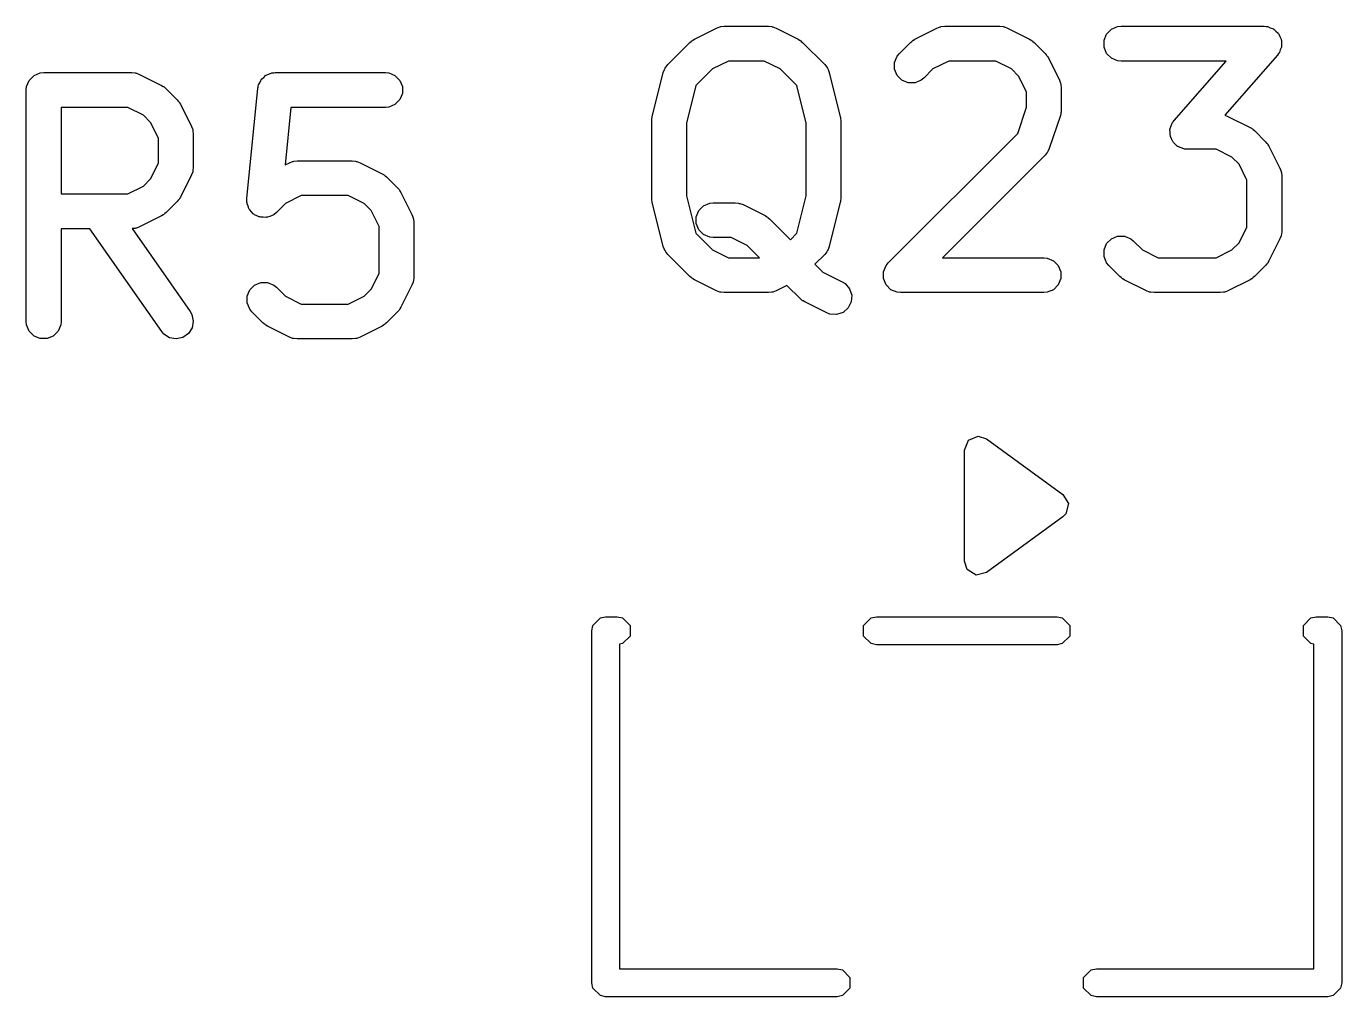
# Model space of a CAD drawing. Header units: millimetres. Extents: x 4 to 152, y 19 to 149.
# Drawn here: x 120.94 to 126.62, y 142.68 to 146.87 of the extents above; entities that cross this region are included whole.
import ezdxf

# ---------------------------------------------------------------- set-up
doc = ezdxf.new("R2010")
doc.units = ezdxf.units.MM
doc.layers.add('F.Silkscreen', color=41, linetype='CONTINUOUS', true_color=0xf2eda1)

msp = doc.modelspace()

# ---------------------------------------------------------------- linework, layer by layer
at = {"layer": 'F.Silkscreen', "linetype": 'CONTINUOUS'}
for p, q in [((123.823602, 146.814644), (123.91884, 146.862263)), ((123.91884, 146.862263), (123.932571, 146.867518)), ((123.932571, 146.867518), (123.93526, 146.86771)), ((123.93526, 146.86771), (123.937749, 146.86874)), ((123.937749, 146.86874), (123.952381, 146.870181)), ((123.952381, 146.870181), (124.142857, 146.870181)), ((124.142857, 146.870181), (124.157489, 146.86874)), ((124.157489, 146.86874), (124.159978, 146.867709)), ((124.159978, 146.867709), (124.162666, 146.867518)), ((124.162666, 146.867518), (124.176398, 146.862263)), ((124.176398, 146.862263), (124.271636, 146.814644)), ((124.775983, 146.814644), (124.871221, 146.862263)), ((124.871221, 146.862263), (124.884952, 146.867518)), ((124.884952, 146.867518), (124.887641, 146.86771)), ((124.887641, 146.86771), (124.89013, 146.86874)), ((124.89013, 146.86874), (124.904762, 146.870181)), ((124.904762, 146.870181), (125.142857, 146.870181)), ((125.142857, 146.870181), (125.157489, 146.86874)), ((125.157489, 146.86874), (125.159978, 146.867709)), ((125.159978, 146.867709), (125.162666, 146.867518)), ((125.162666, 146.867518), (125.176398, 146.862263)), ((125.176398, 146.862263), (125.271636, 146.814644)), ((125.604307, 146.836849), (125.624999, 146.857541)), ((125.624999, 146.857541), (125.652035, 146.86874)), ((125.652035, 146.86874), (125.666667, 146.870181)), ((125.666667, 146.870181), (126.285714, 146.870181)), ((126.285714, 146.870181), (126.293452, 146.869419)), ((126.293452, 146.869419), (126.29542, 146.86955)), ((126.29542, 146.86955), (126.296775, 146.869092)), ((126.296775, 146.869092), (126.300346, 146.86874)), ((126.300346, 146.86874), (126.311603, 146.864077)), ((126.311603, 146.864077), (126.323141, 146.860175)), ((126.323141, 146.860175), (126.325045, 146.85851)), ((126.325045, 146.85851), (126.327382, 146.857541)), ((126.327382, 146.857541), (126.335992, 146.848931)), ((123.708872, 146.705357), (123.80411, 146.800595)), ((123.80411, 146.800595), (123.80986, 146.805316)), ((123.80986, 146.805316), (123.811159, 146.806812)), ((123.811159, 146.806812), (123.813413, 146.808232)), ((123.813413, 146.808232), (123.815475, 146.809923)), ((123.815475, 146.809923), (123.817307, 146.810682)), ((123.817307, 146.810682), (123.823602, 146.814644)), ((124.271636, 146.814644), (124.277935, 146.81068)), ((124.277935, 146.81068), (124.279763, 146.809922)), ((124.279763, 146.809922), (124.281819, 146.808234)), ((124.281819, 146.808234), (124.284079, 146.806812)), ((124.284079, 146.806812), (124.285378, 146.805314)), ((124.285378, 146.805314), (124.291128, 146.800595)), ((124.291128, 146.800595), (124.386366, 146.705357)), ((124.708872, 146.752976), (124.756491, 146.800595)), ((124.756491, 146.800595), (124.76224, 146.805314)), ((124.76224, 146.805314), (124.76354, 146.806812)), ((124.76354, 146.806812), (124.765799, 146.808234)), ((124.765799, 146.808234), (124.767856, 146.809922)), ((124.767856, 146.809922), (124.769683, 146.81068)), ((124.769683, 146.81068), (124.775983, 146.814644)), ((125.271636, 146.814644), (125.277935, 146.81068)), ((125.277935, 146.81068), (125.279763, 146.809922)), ((125.279763, 146.809922), (125.281819, 146.808234)), ((125.281819, 146.808234), (125.284079, 146.806812)), ((125.284079, 146.806812), (125.285378, 146.805314)), ((125.285378, 146.805314), (125.291128, 146.800595)), ((125.291128, 146.800595), (125.338747, 146.752976)), ((125.593108, 146.809813), (125.604307, 146.836849)), ((125.593108, 146.780549), (125.593108, 146.809813)), ((126.335992, 146.848931), (126.345165, 146.840905)), ((126.345165, 146.840905), (126.346287, 146.838636)), ((126.346287, 146.838636), (126.348074, 146.836849)), ((126.348074, 146.836849), (126.352734, 146.825599)), ((126.352734, 146.825599), (126.358137, 146.814673)), ((126.358137, 146.814673), (126.358305, 146.81215)), ((126.358305, 146.81215), (126.359273, 146.809813)), ((126.359273, 146.809813), (126.359273, 146.797629)), ((126.359273, 146.797629), (126.360083, 146.785475)), ((124.688346, 146.714574), (124.699545, 146.741611)), ((124.699545, 146.741611), (124.708872, 146.752976)), ((125.338747, 146.752976), (125.343465, 146.747227)), ((125.343465, 146.747227), (125.344964, 146.745927)), ((125.344964, 146.745927), (125.346385, 146.743668)), ((125.346385, 146.743668), (125.348074, 146.741611)), ((125.348074, 146.741611), (125.348831, 146.739784)), ((125.348831, 146.739784), (125.352796, 146.733484)), ((125.604307, 146.753513), (125.593108, 146.780549)), ((125.624999, 146.732821), (125.604307, 146.753513)), ((126.342157, 146.745793), (126.115261, 146.486484)), ((126.346678, 146.752118), (126.342157, 146.745793)), ((126.348074, 146.753513), (126.346678, 146.752118)), ((126.348622, 146.754837), (126.348074, 146.753513)), ((126.350708, 146.757754), (126.348622, 146.754837)), ((126.354609, 146.769292), (126.350708, 146.757754)), ((126.359273, 146.780549), (126.354609, 146.769292)), ((126.360083, 146.785475), (126.359273, 146.78308)), ((126.359273, 146.78308), (126.359273, 146.780549)), ((123.689144, 146.670514), (123.694091, 146.68436)), ((123.694091, 146.68436), (123.697411, 146.688842)), ((123.697411, 146.688842), (123.699545, 146.693992)), ((123.699545, 146.693992), (123.708872, 146.705357)), ((123.90157, 146.685923), (123.829627, 146.613981)), ((123.970086, 146.720181), (123.90157, 146.685923)), ((124.125152, 146.720181), (123.970086, 146.720181)), ((124.193668, 146.685923), (124.125152, 146.720181)), ((124.26561, 146.613981), (124.193668, 146.685923)), ((124.386366, 146.705357), (124.395694, 146.693992)), ((124.395694, 146.693992), (124.397828, 146.688839)), ((124.397828, 146.688839), (124.401147, 146.68436)), ((124.401147, 146.68436), (124.406094, 146.670514)), ((124.688346, 146.685312), (124.688346, 146.714574)), ((124.699545, 146.658275), (124.688346, 146.685312)), ((124.853951, 146.685923), (124.814938, 146.64691)), ((124.922467, 146.720181), (124.853951, 146.685923)), ((125.125152, 146.720181), (124.922467, 146.720181)), ((125.193668, 146.685923), (125.125152, 146.720181)), ((125.224075, 146.655516), (125.193668, 146.685923)), ((125.352796, 146.733484), (125.400415, 146.638246)), ((125.652035, 146.721622), (125.624999, 146.732821)), ((125.666667, 146.720181), (125.652035, 146.721622)), ((126.120432, 146.720181), (125.666667, 146.720181)), ((125.895938, 146.463617), (126.120432, 146.720181)), ((120.938346, 146.609813), (120.949545, 146.636849)), ((120.949545, 146.636849), (120.970237, 146.657541)), ((120.970237, 146.657541), (120.997273, 146.66874)), ((120.997273, 146.66874), (121.011905, 146.670181)), ((121.011905, 146.670181), (121.392857, 146.670181)), ((121.392857, 146.670181), (121.407489, 146.66874)), ((121.407489, 146.66874), (121.409978, 146.667709)), ((121.409978, 146.667709), (121.412666, 146.667518)), ((121.412666, 146.667518), (121.426398, 146.662263)), ((121.426398, 146.662263), (121.521636, 146.614644)), ((121.940167, 146.61706), (121.945349, 146.62672)), ((121.945349, 146.62672), (121.949545, 146.636849)), ((121.949545, 146.636849), (121.952216, 146.639521)), ((121.952216, 146.639521), (121.954001, 146.642847)), ((121.954001, 146.642847), (121.962483, 146.649788)), ((121.962483, 146.649788), (121.970237, 146.657541)), ((121.970237, 146.657541), (121.973725, 146.658987)), ((121.973725, 146.658987), (121.976649, 146.661378)), ((121.976649, 146.661378), (121.987146, 146.664546)), ((121.987146, 146.664546), (121.997273, 146.66874)), ((121.997273, 146.66874), (122.002878, 146.669293)), ((122.002878, 146.669293), (122.004665, 146.669831)), ((122.004665, 146.669831), (122.006493, 146.669649)), ((122.006493, 146.669649), (122.011905, 146.670181)), ((122.011905, 146.670181), (122.488095, 146.670181)), ((122.488095, 146.670181), (122.502727, 146.66874)), ((122.502727, 146.66874), (122.529763, 146.657541)), ((122.529763, 146.657541), (122.550455, 146.636849)), ((122.550455, 146.636849), (122.561654, 146.609813)), ((123.641525, 146.480038), (123.689144, 146.670514)), ((124.406094, 146.670514), (124.453713, 146.480038)), ((124.720237, 146.637583), (124.699545, 146.658275)), ((124.747274, 146.626384), (124.720237, 146.637583)), ((124.776536, 146.626384), (124.747274, 146.626384)), ((124.803573, 146.637583), (124.776536, 146.626384)), ((124.814938, 146.64691), (124.803573, 146.637583)), ((125.258333, 146.587), (125.224075, 146.655516)), ((125.400415, 146.638246), (125.40567, 146.624515)), ((125.40567, 146.624515), (125.405861, 146.621826)), ((120.936905, 146.595181), (120.938346, 146.609813)), ((120.936905, 145.595181), (120.936905, 146.595181)), ((121.521636, 146.614644), (121.527935, 146.61068)), ((121.527935, 146.61068), (121.529763, 146.609922)), ((121.529763, 146.609922), (121.531819, 146.608234)), ((121.531819, 146.608234), (121.534079, 146.606812)), ((121.534079, 146.606812), (121.535378, 146.605314)), ((121.535378, 146.605314), (121.541128, 146.600595)), ((121.541128, 146.600595), (121.588747, 146.552976)), ((121.889658, 146.126454), (121.937277, 146.602644)), ((121.937277, 146.602644), (121.938346, 146.607977)), ((121.938346, 146.609813), (121.939059, 146.611536)), ((121.938346, 146.607977), (121.938346, 146.609813)), ((121.939059, 146.611536), (121.940167, 146.61706)), ((122.561654, 146.580549), (122.550455, 146.553513)), ((122.561654, 146.609813), (122.561654, 146.580549)), ((123.829627, 146.613981), (123.789286, 146.452614)), ((124.305952, 146.452614), (124.26561, 146.613981)), ((125.258333, 146.521637), (125.258333, 146.587)), ((125.405861, 146.621826), (125.406892, 146.619337)), ((125.406892, 146.619337), (125.408333, 146.604705)), ((125.408333, 146.604705), (125.408333, 146.509467)), ((121.375152, 146.520181), (121.086905, 146.520181)), ((121.086905, 146.520181), (121.086905, 146.146372)), ((121.443668, 146.485923), (121.375152, 146.520181)), ((121.588747, 146.552976), (121.593465, 146.547227)), ((121.593465, 146.547227), (121.594964, 146.545927)), ((121.594964, 146.545927), (121.596385, 146.543668)), ((121.596385, 146.543668), (121.598074, 146.541611)), ((121.598074, 146.541611), (121.598831, 146.539784)), ((121.598831, 146.539784), (121.602796, 146.533484)), ((121.602796, 146.533484), (121.650415, 146.438246)), ((122.079779, 146.520181), (122.05496, 146.271991)), ((122.488095, 146.520181), (122.079779, 146.520181)), ((122.502727, 146.521622), (122.488095, 146.520181)), ((122.529763, 146.532821), (122.502727, 146.521622)), ((122.550455, 146.553513), (122.529763, 146.532821)), ((125.220161, 146.407124), (125.258333, 146.521637)), ((121.474075, 146.455516), (121.443668, 146.485923)), ((121.508333, 146.387), (121.474075, 146.455516)), ((123.639286, 146.461848), (123.639537, 146.464402)), ((123.639286, 146.128515), (123.639286, 146.461848)), ((123.639375, 146.465494), (123.640184, 146.470968)), ((123.639537, 146.464402), (123.639375, 146.465494)), ((123.640184, 146.470968), (123.640727, 146.47648)), ((123.640727, 146.47648), (123.641149, 146.477502)), ((123.641149, 146.477502), (123.641525, 146.480038)), ((124.453713, 146.480038), (124.454088, 146.477502)), ((124.454088, 146.477502), (124.454511, 146.47648)), ((124.454511, 146.47648), (124.455053, 146.470968)), ((124.455053, 146.470968), (124.455863, 146.465494)), ((124.455863, 146.465494), (124.4557, 146.464402)), ((124.4557, 146.464402), (124.455952, 146.461848)), ((124.455952, 146.461848), (124.455952, 146.128515)), ((125.404484, 146.485749), (125.356865, 146.342893)), ((125.406133, 146.493005), (125.404484, 146.485749)), ((125.406892, 146.494835), (125.406133, 146.493005)), ((125.407153, 146.497489), (125.406892, 146.494835)), ((125.407744, 146.500086), (125.407153, 146.497489)), ((125.408333, 146.509467), (125.407603, 146.502061)), ((125.407603, 146.502061), (125.407744, 146.500086)), ((125.887387, 146.451656), (125.889472, 146.454574)), ((125.889472, 146.454574), (125.890021, 146.455897)), ((125.890021, 146.455897), (125.891416, 146.457293)), ((125.891416, 146.457293), (125.895938, 146.463617)), ((126.115261, 146.486484), (126.128779, 146.481311)), ((126.128779, 146.481311), (126.224017, 146.433692)), ((121.650415, 146.438246), (121.65567, 146.424515)), ((121.65567, 146.424515), (121.655861, 146.421826)), ((121.655861, 146.421826), (121.656892, 146.419337)), ((121.656892, 146.419337), (121.658333, 146.404705)), ((121.658333, 146.404705), (121.658333, 146.261848)), ((123.789286, 146.452614), (123.789286, 146.137749)), ((124.305952, 146.137749), (124.305952, 146.452614)), ((124.661253, 145.848214), (125.220161, 146.407124)), ((125.878012, 146.423935), (125.878822, 146.426331)), ((125.878822, 146.411782), (125.878012, 146.423935)), ((125.878822, 146.428861), (125.883485, 146.440119)), ((125.878822, 146.426331), (125.878822, 146.428861)), ((125.878822, 146.399597), (125.878822, 146.411782)), ((125.879789, 146.397261), (125.878822, 146.399597)), ((125.879958, 146.394737), (125.879789, 146.397261)), ((125.883485, 146.440119), (125.887387, 146.451656)), ((126.224017, 146.433692), (126.230316, 146.429728)), ((126.230316, 146.429728), (126.232144, 146.42897)), ((126.232144, 146.42897), (126.2342, 146.427282)), ((126.2342, 146.427282), (126.23646, 146.42586)), ((126.23646, 146.42586), (126.237759, 146.424362)), ((126.237759, 146.424362), (126.243509, 146.419643)), ((126.243509, 146.419643), (126.291128, 146.372024)), ((121.508333, 146.279553), (121.508333, 146.387)), ((125.356865, 146.342893), (125.350871, 146.329467)), ((125.88536, 146.383812), (125.879958, 146.394737)), ((125.890021, 146.372561), (125.88536, 146.383812)), ((125.891807, 146.370775), (125.890021, 146.372561)), ((125.89293, 146.368505), (125.891807, 146.370775)), ((125.902102, 146.36048), (125.89293, 146.368505)), ((125.910713, 146.351869), (125.902102, 146.36048)), ((125.913049, 146.350901), (125.910713, 146.351869)), ((125.914954, 146.349235), (125.913049, 146.350901)), ((125.926491, 146.345334), (125.914954, 146.349235)), ((125.937749, 146.34067), (125.926491, 146.345334)), ((125.941319, 146.340319), (125.937749, 146.34067)), ((125.942675, 146.33986), (125.941319, 146.340319)), ((125.944642, 146.339992), (125.942675, 146.33986)), ((125.952381, 146.339229), (125.944642, 146.339992)), ((126.291128, 146.372024), (126.295846, 146.366275)), ((126.295846, 146.366275), (126.297345, 146.364975)), ((126.297345, 146.364975), (126.298766, 146.362716)), ((126.298766, 146.362716), (126.300455, 146.360659)), ((126.300455, 146.360659), (126.301212, 146.358832)), ((126.301212, 146.358832), (126.305177, 146.352532)), ((126.305177, 146.352532), (126.352796, 146.257294)), ((122.073602, 146.281311), (122.087333, 146.286566)), ((122.087333, 146.286566), (122.090022, 146.286758)), ((122.090022, 146.286758), (122.092511, 146.287788)), ((122.092511, 146.287788), (122.107143, 146.289229)), ((122.107143, 146.289229), (122.345238, 146.289229)), ((122.345238, 146.289229), (122.35987, 146.287788)), ((122.35987, 146.287788), (122.362359, 146.286757)), ((122.362359, 146.286757), (122.365047, 146.286566)), ((122.365047, 146.286566), (122.378779, 146.281311)), ((125.338747, 146.313577), (124.895352, 145.870181)), ((125.348075, 146.324942), (125.338747, 146.313577)), ((125.349106, 146.327433), (125.348075, 146.324942)), ((125.350871, 146.329467), (125.349106, 146.327433)), ((126.077533, 146.339229), (125.952381, 146.339229)), ((126.146049, 146.304971), (126.077533, 146.339229)), ((126.176456, 146.274564), (126.146049, 146.304971)), ((121.474075, 146.211037), (121.508333, 146.279553)), ((121.650415, 146.228307), (121.602796, 146.133069)), ((121.65567, 146.242038), (121.650415, 146.228307)), ((121.655861, 146.244728), (121.65567, 146.242038)), ((121.656892, 146.247216), (121.655861, 146.244728)), ((121.658333, 146.261848), (121.656892, 146.247216)), ((122.05496, 146.271991), (122.073602, 146.281311)), ((122.378779, 146.281311), (122.474017, 146.233692)), ((122.474017, 146.233692), (122.480316, 146.229728)), ((122.480316, 146.229728), (122.482144, 146.22897)), ((122.482144, 146.22897), (122.4842, 146.227282)), ((122.4842, 146.227282), (122.48646, 146.22586)), ((126.210714, 146.206048), (126.176456, 146.274564)), ((126.352796, 146.257294), (126.358051, 146.243563)), ((126.358051, 146.243563), (126.358242, 146.240874)), ((126.358242, 146.240874), (126.359273, 146.238385)), ((126.359273, 146.238385), (126.360714, 146.223753)), ((121.375152, 146.146372), (121.443668, 146.18063)), ((121.443668, 146.18063), (121.474075, 146.211037)), ((122.48646, 146.22586), (122.487759, 146.224362)), ((122.487759, 146.224362), (122.493509, 146.219643)), ((122.493509, 146.219643), (122.541128, 146.172024)), ((122.541128, 146.172024), (122.545846, 146.166275)), ((126.210714, 146.003363), (126.210714, 146.206048)), ((126.360714, 146.223753), (126.360714, 145.985658)), ((121.086905, 146.146372), (121.375152, 146.146372)), ((121.588747, 146.113577), (121.541128, 146.065958)), ((121.593465, 146.119327), (121.588747, 146.113577)), ((121.594964, 146.120626), (121.593465, 146.119327)), ((121.596385, 146.122886), (121.594964, 146.120626)), ((121.598074, 146.124942), (121.596385, 146.122886)), ((121.598831, 146.12677), (121.598074, 146.124942)), ((121.602796, 146.133069), (121.598831, 146.12677)), ((121.889636, 146.111751), (121.889658, 146.126454)), ((122.124848, 146.139229), (122.056332, 146.104971)), ((122.327533, 146.139229), (122.124848, 146.139229)), ((122.396049, 146.104971), (122.327533, 146.139229)), ((122.545846, 146.166275), (122.547345, 146.164975)), ((122.547345, 146.164975), (122.548766, 146.162716)), ((122.548766, 146.162716), (122.550455, 146.160659)), ((122.550455, 146.160659), (122.551212, 146.158832)), ((122.551212, 146.158832), (122.555177, 146.152532)), ((122.555177, 146.152532), (122.602796, 146.057294)), ((123.639537, 146.125962), (123.639286, 146.128515)), ((123.639375, 146.124869), (123.639537, 146.125962)), ((123.640184, 146.119396), (123.639375, 146.124869)), ((123.640727, 146.113883), (123.640184, 146.119396)), ((123.641149, 146.112862), (123.640727, 146.113883)), ((123.641525, 146.110325), (123.641149, 146.112862)), ((123.789286, 146.137749), (123.829627, 145.976383)), ((124.26561, 145.976383), (124.305952, 146.137749)), ((124.454088, 146.112862), (124.453713, 146.110325)), ((124.454511, 146.113883), (124.454088, 146.112862)), ((124.455053, 146.119396), (124.454511, 146.113883)), ((124.455863, 146.124869), (124.455053, 146.119396)), ((124.455952, 146.128515), (124.4557, 146.125962)), ((124.4557, 146.125962), (124.455863, 146.124869)), ((121.527935, 146.055874), (121.521636, 146.051909)), ((121.529763, 146.056631), (121.527935, 146.055874)), ((121.531819, 146.05832), (121.529763, 146.056631)), ((121.534079, 146.059741), (121.531819, 146.05832)), ((121.535378, 146.06124), (121.534079, 146.059741)), ((121.541128, 146.065958), (121.535378, 146.06124)), ((121.890727, 146.108136), (121.889636, 146.111751)), ((121.890727, 146.10436), (121.890727, 146.108136)), ((121.894921, 146.094235), (121.890727, 146.10436)), ((121.898089, 146.083735), (121.894921, 146.094235)), ((121.90048, 146.080812), (121.898089, 146.083735)), ((121.901926, 146.077323), (121.90048, 146.080812)), ((121.909679, 146.06957), (121.901926, 146.077323)), ((121.91662, 146.061087), (121.909679, 146.06957)), ((121.919946, 146.059303), (121.91662, 146.061087)), ((121.922618, 146.056631), (121.919946, 146.059303)), ((121.932745, 146.052436), (121.922618, 146.056631)), ((122.005954, 146.056631), (122.002465, 146.055186)), ((122.017319, 146.065958), (122.005954, 146.056631)), ((122.056332, 146.104971), (122.017319, 146.065958)), ((122.426456, 146.074564), (122.396049, 146.104971)), ((122.460714, 146.006048), (122.426456, 146.074564)), ((122.602796, 146.057294), (122.608051, 146.043563)), ((123.689144, 145.919849), (123.641525, 146.110325)), ((123.831203, 146.047909), (123.842402, 146.074945)), ((123.842402, 146.074945), (123.863094, 146.095637)), ((123.863094, 146.095637), (123.89013, 146.106836)), ((123.89013, 146.106836), (123.904762, 146.108277)), ((123.904762, 146.108277), (124, 146.108277)), ((124, 146.108277), (124.014632, 146.106836)), ((124.014632, 146.106836), (124.017121, 146.105805)), ((124.017121, 146.105805), (124.019809, 146.105614)), ((124.019809, 146.105614), (124.033541, 146.100359)), ((124.033541, 146.100359), (124.128779, 146.05274)), ((124.453713, 146.110325), (124.406094, 145.919849)), ((121.409978, 145.998845), (121.407489, 145.997813)), ((121.412666, 145.999035), (121.409978, 145.998845)), ((121.426398, 146.00429), (121.412666, 145.999035)), ((121.521636, 146.051909), (121.426398, 146.00429)), ((121.942407, 146.047253), (121.932745, 146.052436)), ((121.946166, 146.046878), (121.942407, 146.047253)), ((121.949655, 146.045432), (121.946166, 146.046878)), ((121.960616, 146.045432), (121.949655, 146.045432)), ((121.971526, 146.044341), (121.960616, 146.045432)), ((121.975142, 146.045432), (121.971526, 146.044341)), ((121.978917, 146.045432), (121.975142, 146.045432)), ((121.989042, 146.049627), (121.978917, 146.045432)), ((121.999542, 146.052794), (121.989042, 146.049627)), ((122.002465, 146.055186), (121.999542, 146.052794)), ((122.460714, 145.803363), (122.460714, 146.006048)), ((122.608051, 146.043563), (122.608242, 146.040874)), ((122.608242, 146.040874), (122.609273, 146.038385)), ((122.609273, 146.038385), (122.610714, 146.023753)), ((122.610714, 146.023753), (122.610714, 145.785658)), ((123.831203, 146.018645), (123.831203, 146.047909)), ((123.842402, 145.991609), (123.831203, 146.018645)), ((124.128779, 146.05274), (124.135078, 146.048776)), ((124.135078, 146.048776), (124.136906, 146.048018)), ((124.136906, 146.048018), (124.138962, 146.04633)), ((124.138962, 146.04633), (124.141222, 146.044908)), ((124.141222, 146.044908), (124.142521, 146.04341)), ((124.142521, 146.04341), (124.148271, 146.038691)), ((124.148271, 146.038691), (124.238094, 145.948867)), ((126.176455, 145.934847), (126.210714, 146.003363)), ((121.210951, 145.996372), (121.086905, 145.996372)), ((121.086905, 145.996372), (121.086905, 145.595181)), ((121.521891, 145.552171), (121.210951, 145.996372)), ((121.407489, 145.997813), (121.393972, 145.996482)), ((121.393972, 145.996482), (121.644776, 145.63819)), ((123.829627, 145.976383), (123.90157, 145.904439)), ((123.863094, 145.970917), (123.842402, 145.991609)), ((123.89013, 145.959718), (123.863094, 145.970917)), ((123.904762, 145.958277), (123.89013, 145.959718)), ((123.982295, 145.958277), (123.904762, 145.958277)), ((124.05081, 145.92402), (123.982295, 145.958277)), ((124.238094, 145.948867), (124.26561, 145.976383)), ((125.604307, 145.932088), (125.625, 145.952781)), ((125.625, 145.952781), (125.652036, 145.963979)), ((125.652036, 145.963979), (125.681299, 145.963979)), ((125.681299, 145.963979), (125.708335, 145.95278)), ((125.708335, 145.95278), (125.719701, 145.943452)), ((125.719701, 145.943452), (125.758713, 145.904439)), ((126.352796, 145.952117), (126.305177, 145.856879)), ((126.358051, 145.965848), (126.352796, 145.952117)), ((126.358242, 145.968538), (126.358051, 145.965848)), ((126.359273, 145.971026), (126.358242, 145.968538)), ((126.360714, 145.985658), (126.359273, 145.971026)), ((123.694091, 145.906003), (123.689144, 145.919849)), ((123.69741, 145.901524), (123.694091, 145.906003)), ((123.699544, 145.896372), (123.69741, 145.901524)), ((123.708872, 145.885006), (123.699544, 145.896372)), ((123.90157, 145.904439), (123.970086, 145.870181)), ((124.104649, 145.870181), (124.05081, 145.92402)), ((124.395694, 145.896372), (124.386367, 145.885007)), ((124.397827, 145.901524), (124.395694, 145.896372)), ((124.401147, 145.906003), (124.397827, 145.901524)), ((124.406094, 145.919849), (124.401147, 145.906003)), ((125.593108, 145.905052), (125.604307, 145.932088)), ((125.593108, 145.875789), (125.593108, 145.905052)), ((125.758713, 145.904439), (125.827229, 145.870181)), ((126.077533, 145.870181), (126.146048, 145.904439)), ((126.146048, 145.904439), (126.176455, 145.934847)), ((123.80411, 145.789767), (123.708872, 145.885006)), ((123.970086, 145.870181), (124.104649, 145.870181)), ((124.386367, 145.885007), (124.34416, 145.842801)), ((124.34416, 145.842801), (124.37776, 145.809201)), ((124.640727, 145.809813), (124.651926, 145.836849)), ((124.651926, 145.836849), (124.661253, 145.848214)), ((124.895352, 145.870181), (125.333333, 145.870181)), ((125.333333, 145.870181), (125.347965, 145.86874)), ((125.347965, 145.86874), (125.375001, 145.857541)), ((125.375001, 145.857541), (125.395693, 145.836849)), ((125.395693, 145.836849), (125.406892, 145.809813)), ((125.604306, 145.848753), (125.593108, 145.875789)), ((125.613633, 145.837388), (125.604306, 145.848753)), ((125.661252, 145.789768), (125.613633, 145.837388)), ((125.827229, 145.870181), (126.077533, 145.870181)), ((126.291128, 145.837387), (126.24351, 145.789768)), ((126.295846, 145.843137), (126.291128, 145.837387)), ((126.297345, 145.844436), (126.295846, 145.843137)), ((126.298766, 145.846695), (126.297345, 145.844436)), ((126.300456, 145.848753), (126.298766, 145.846695)), ((126.301213, 145.850583), (126.300456, 145.848753)), ((126.305177, 145.856879), (126.301213, 145.850583)), ((122.426455, 145.734847), (122.460714, 145.803363)), ((122.610714, 145.785658), (122.609273, 145.771026)), ((123.80986, 145.785047), (123.80411, 145.789767)), ((123.811159, 145.78355), (123.80986, 145.785047)), ((123.813413, 145.782131), (123.811159, 145.78355)), ((123.815475, 145.780439), (123.813413, 145.782131)), ((123.817307, 145.779681), (123.815475, 145.780439)), ((123.823602, 145.775718), (123.817307, 145.779681)), ((123.91884, 145.728099), (123.823602, 145.775718)), ((124.37776, 145.809201), (124.462112, 145.767025)), ((124.640727, 145.780549), (124.640727, 145.809813)), ((124.651926, 145.753513), (124.640727, 145.780549)), ((125.406892, 145.780549), (125.395693, 145.753513)), ((125.406892, 145.809813), (125.406892, 145.780549)), ((125.667001, 145.78505), (125.661252, 145.789768)), ((125.668302, 145.78355), (125.667001, 145.78505)), ((125.670561, 145.782128), (125.668302, 145.78355)), ((125.672618, 145.78044), (125.670561, 145.782128)), ((125.674445, 145.779683), (125.672618, 145.78044)), ((125.680745, 145.775718), (125.674445, 145.779683)), ((125.775983, 145.728099), (125.680745, 145.775718)), ((126.224017, 145.775718), (126.128779, 145.728099)), ((126.230316, 145.779683), (126.224017, 145.775718)), ((126.232144, 145.78044), (126.230316, 145.779683)), ((126.2342, 145.782128), (126.232144, 145.78044)), ((126.23646, 145.78355), (126.2342, 145.782128)), ((126.23776, 145.78505), (126.23646, 145.78355)), ((126.24351, 145.789768), (126.23776, 145.78505)), ((121.890727, 145.705052), (121.901926, 145.732088)), ((121.901926, 145.732088), (121.922619, 145.752781)), ((121.922619, 145.752781), (121.949655, 145.763979)), ((121.949655, 145.763979), (121.978918, 145.763979)), ((121.978918, 145.763979), (122.005954, 145.75278)), ((122.005954, 145.75278), (122.01732, 145.743452)), ((122.01732, 145.743452), (122.056332, 145.704439)), ((122.396048, 145.704439), (122.426455, 145.734847)), ((122.602796, 145.752117), (122.555177, 145.656879)), ((122.608051, 145.765848), (122.602796, 145.752117)), ((122.608242, 145.768538), (122.608051, 145.765848)), ((122.609273, 145.771026), (122.608242, 145.768538)), ((123.932571, 145.722844), (123.91884, 145.728099)), ((123.93526, 145.722653), (123.932571, 145.722844)), ((123.937749, 145.721622), (123.93526, 145.722653)), ((123.952381, 145.720181), (123.937749, 145.721622)), ((124.142857, 145.720181), (123.952381, 145.720181)), ((124.157489, 145.721622), (124.142857, 145.720181)), ((124.159978, 145.722654), (124.157489, 145.721622)), ((124.162666, 145.722844), (124.159978, 145.722654)), ((124.176398, 145.728099), (124.162666, 145.722844)), ((124.223286, 145.751543), (124.176398, 145.728099)), ((124.2803, 145.694529), (124.223286, 145.751543)), ((124.462112, 145.767025), (124.474555, 145.759193)), ((124.474555, 145.759193), (124.493728, 145.737085)), ((124.493728, 145.737085), (124.502982, 145.709324)), ((124.672618, 145.732821), (124.651926, 145.753513)), ((124.699654, 145.721622), (124.672618, 145.732821)), ((124.714286, 145.720181), (124.699654, 145.721622)), ((125.333333, 145.720181), (124.714286, 145.720181)), ((125.347965, 145.721622), (125.333333, 145.720181)), ((125.375001, 145.732821), (125.347965, 145.721622)), ((125.395693, 145.753513), (125.375001, 145.732821)), ((125.789714, 145.722844), (125.775983, 145.728099)), ((125.792403, 145.722653), (125.789714, 145.722844)), ((125.794892, 145.721622), (125.792403, 145.722653)), ((125.809524, 145.720181), (125.794892, 145.721622)), ((126.095238, 145.720181), (125.809524, 145.720181)), ((126.10987, 145.721622), (126.095238, 145.720181)), ((126.112359, 145.722654), (126.10987, 145.721622)), ((126.115047, 145.722844), (126.112359, 145.722654)), ((126.128779, 145.728099), (126.115047, 145.722844)), ((121.890727, 145.675789), (121.890727, 145.705052)), ((121.901925, 145.648753), (121.890727, 145.675789)), ((122.056332, 145.704439), (122.124848, 145.670181)), ((122.124848, 145.670181), (122.327533, 145.670181)), ((122.327533, 145.670181), (122.396048, 145.704439)), ((124.28605, 145.689809), (124.2803, 145.694529)), ((124.287349, 145.688312), (124.28605, 145.689809)), ((124.289603, 145.686893), (124.287349, 145.688312)), ((124.291665, 145.685201), (124.289603, 145.686893)), ((124.293497, 145.684443), (124.291665, 145.685201)), ((124.299792, 145.68048), (124.293497, 145.684443)), ((124.39503, 145.632861), (124.299792, 145.68048)), ((124.500908, 145.680134), (124.48782, 145.653959)), ((124.502982, 145.709324), (124.500908, 145.680134)), ((121.644776, 145.63819), (121.651986, 145.625377)), ((121.651986, 145.625377), (121.658315, 145.596806)), ((121.911252, 145.637388), (121.901925, 145.648753)), ((121.958871, 145.589768), (121.911252, 145.637388)), ((122.541128, 145.637387), (122.49351, 145.589768)), ((122.545846, 145.643137), (122.541128, 145.637387)), ((122.547345, 145.644436), (122.545846, 145.643137)), ((122.548766, 145.646695), (122.547345, 145.644436)), ((122.550456, 145.648753), (122.548766, 145.646695)), ((122.551213, 145.650583), (122.550456, 145.648753)), ((122.555177, 145.656879), (122.551213, 145.650583)), ((124.408761, 145.627606), (124.39503, 145.632861)), ((124.437951, 145.625532), (124.408761, 145.627606)), ((124.465713, 145.634786), (124.437951, 145.625532)), ((124.48782, 145.653959), (124.465713, 145.634786)), ((120.938346, 145.580549), (120.936905, 145.595181)), ((120.949545, 145.553513), (120.938346, 145.580549)), ((120.970237, 145.532821), (120.949545, 145.553513)), ((121.074265, 145.553513), (121.053573, 145.532821)), ((121.085464, 145.580549), (121.074265, 145.553513)), ((121.086905, 145.595181), (121.085464, 145.580549)), ((121.531462, 145.541011), (121.521891, 145.552171)), ((121.65323, 145.567988), (121.637503, 145.54331)), ((121.658315, 145.596806), (121.65323, 145.567988)), ((121.96462, 145.58505), (121.958871, 145.589768)), ((121.965921, 145.58355), (121.96462, 145.58505)), ((121.96818, 145.582128), (121.965921, 145.58355)), ((121.970237, 145.58044), (121.96818, 145.582128)), ((121.972064, 145.579683), (121.970237, 145.58044)), ((121.978364, 145.575718), (121.972064, 145.579683)), ((122.073602, 145.528099), (121.978364, 145.575718)), ((122.474017, 145.575718), (122.378779, 145.528099)), ((122.480316, 145.579683), (122.474017, 145.575718)), ((122.482144, 145.58044), (122.480316, 145.579683)), ((122.4842, 145.582128), (122.482144, 145.58044)), ((122.48646, 145.58355), (122.4842, 145.582128)), ((122.48776, 145.58505), (122.48646, 145.58355)), ((122.49351, 145.589768), (122.48776, 145.58505)), ((120.997273, 145.521622), (120.970237, 145.532821)), ((121.026537, 145.521622), (120.997273, 145.521622)), ((121.053573, 145.532821), (121.026537, 145.521622)), ((121.556141, 145.525284), (121.531462, 145.541011)), ((121.584958, 145.520198), (121.556141, 145.525284)), ((121.613529, 145.526528), (121.584958, 145.520198)), ((121.637503, 145.54331), (121.613529, 145.526528)), ((122.087333, 145.522844), (122.073602, 145.528099)), ((122.090022, 145.522653), (122.087333, 145.522844)), ((122.092511, 145.521622), (122.090022, 145.522653)), ((122.107143, 145.520181), (122.092511, 145.521622)), ((122.345238, 145.520181), (122.107143, 145.520181)), ((122.35987, 145.521622), (122.345238, 145.520181)), ((122.362359, 145.522654), (122.35987, 145.521622)), ((122.365047, 145.522844), (122.362359, 145.522654)), ((122.378779, 145.528099), (122.365047, 145.522844)), ((125.007574, 145.082426), (125.05, 145.1)), ((125.05, 145.1), (125.08529, 145.088524)), ((124.99, 145.04), (125.007574, 145.082426)), ((124.99, 144.56), (124.99, 145.04)), ((125.08529, 145.088524), (125.41529, 144.848524)), ((125.41529, 144.848524), (125.439266, 144.809358)), ((125.439266, 144.809358), (125.428524, 144.76471)), ((125.41529, 144.751476), (125.08529, 144.511476)), ((125.428524, 144.76471), (125.41529, 144.751476)), ((125.001476, 144.52471), (124.99, 144.56)), ((125.040642, 144.500734), (125.001476, 144.52471)), ((125.08529, 144.511476), (125.040642, 144.500734)), ((123.384567, 144.282961), (123.417039, 144.315433)), ((123.417039, 144.315433), (123.44, 144.32)), ((123.44, 144.32), (123.49, 144.32)), ((123.49, 144.32), (123.512961, 144.315433)), ((123.512961, 144.315433), (123.545433, 144.282961)), ((124.554567, 144.282961), (124.587039, 144.315433)), ((124.587039, 144.315433), (124.61, 144.32)), ((124.61, 144.32), (125.39, 144.32)), ((125.39, 144.32), (125.412961, 144.315433)), ((125.412961, 144.315433), (125.445433, 144.282961)), ((126.454567, 144.282961), (126.487039, 144.315433)), ((126.487039, 144.315433), (126.51, 144.32)), ((126.51, 144.32), (126.56, 144.32)), ((126.56, 144.32), (126.582961, 144.315433)), ((126.582961, 144.315433), (126.615433, 144.282961)), ((123.38, 144.26), (123.384567, 144.282961)), ((123.38, 142.74), (123.38, 144.26)), ((123.545433, 144.237039), (123.512961, 144.204567)), ((123.545433, 144.282961), (123.545433, 144.237039)), ((124.554567, 144.237039), (124.554567, 144.282961)), ((124.587039, 144.204567), (124.554567, 144.237039)), ((125.445433, 144.237039), (125.412961, 144.204567)), ((125.445433, 144.282961), (125.445433, 144.237039)), ((126.454567, 144.237039), (126.454567, 144.282961)), ((126.487039, 144.204567), (126.454567, 144.237039)), ((126.615433, 144.282961), (126.62, 144.26)), ((126.62, 144.26), (126.62, 142.74)), ((123.512961, 144.204567), (123.5, 144.20199)), ((123.5, 144.20199), (123.5, 142.8)), ((124.61, 144.2), (124.587039, 144.204567)), ((125.39, 144.2), (124.61, 144.2)), ((125.412961, 144.204567), (125.39, 144.2)), ((126.5, 144.20199), (126.487039, 144.204567)), ((126.5, 142.8), (126.5, 144.20199)), ((123.5, 142.8), (124.44, 142.8)), ((124.44, 142.8), (124.462961, 142.795433)), ((124.462961, 142.795433), (124.495433, 142.762961)), ((124.495433, 142.762961), (124.495433, 142.717039)), ((125.504567, 142.762961), (125.537039, 142.795433)), ((125.504567, 142.717039), (125.504567, 142.762961)), ((125.537039, 142.795433), (125.56, 142.8)), ((125.56, 142.8), (126.5, 142.8)), ((123.384567, 142.717039), (123.38, 142.74)), ((123.417039, 142.684567), (123.384567, 142.717039)), ((124.495433, 142.717039), (124.462961, 142.684567)), ((125.537039, 142.684567), (125.504567, 142.717039)), ((126.615433, 142.717039), (126.582961, 142.684567)), ((126.62, 142.74), (126.615433, 142.717039)), ((123.44, 142.68), (123.417039, 142.684567)), ((124.44, 142.68), (123.44, 142.68)), ((124.462961, 142.684567), (124.44, 142.68)), ((125.56, 142.68), (125.537039, 142.684567)), ((126.56, 142.68), (125.56, 142.68)), ((126.582961, 142.684567), (126.56, 142.68))]:
    msp.add_line(p, q, dxfattribs=at)

doc.saveas('drawing.dxf')
